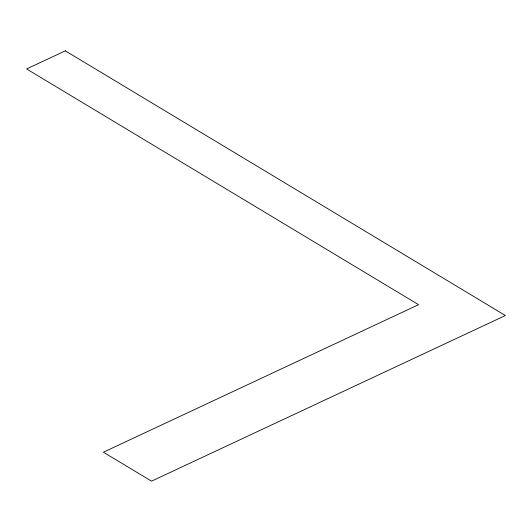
<?xml version="1.0" encoding="UTF-8"?>
<svg xmlns="http://www.w3.org/2000/svg" width="532" height="532" viewBox="0 0 532 532"><rect width="100%" height="100%" fill="white"/><g stroke="black" fill="none" stroke-linecap="round" stroke-linejoin="round"><path stroke-width="0.8" d="M65.303 50.839L26.6 68.954L418.558 304.69L103.401 452.213L151.534 481.161L505.4 315.523L65.303 50.839"/></g></svg>
